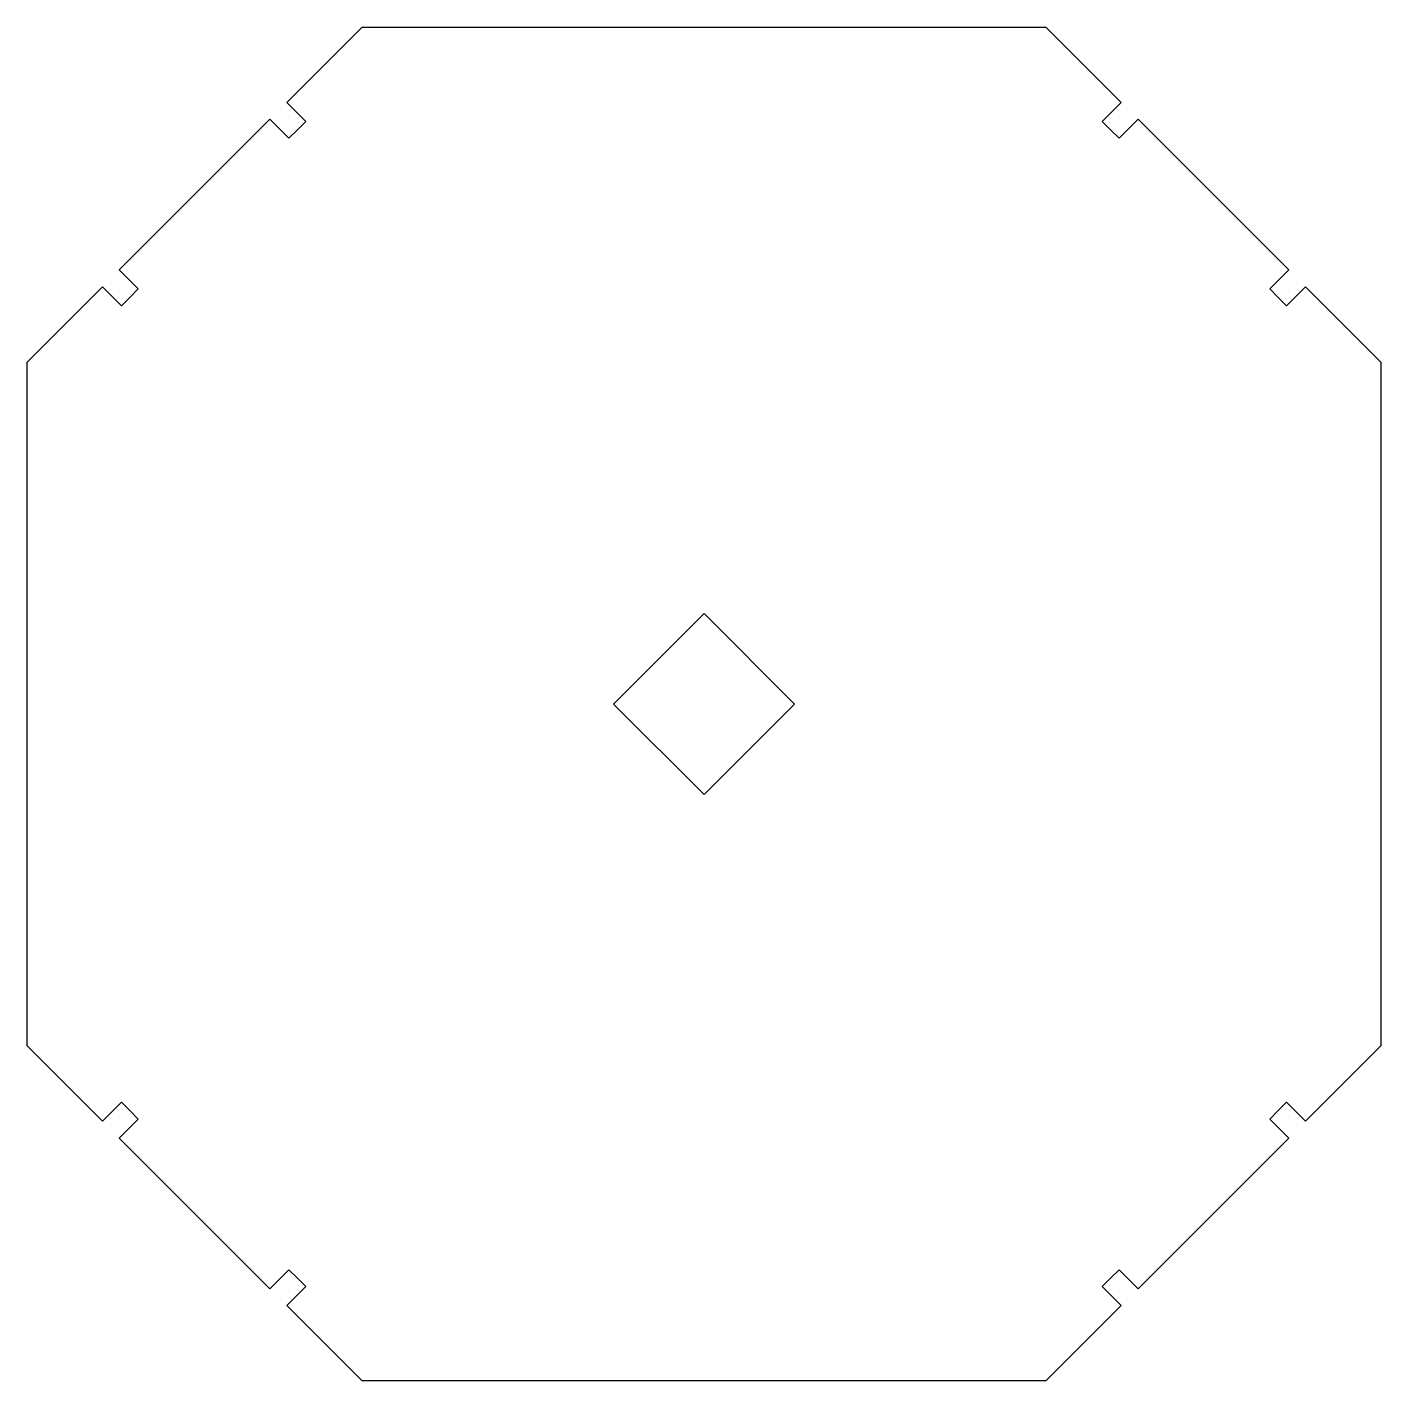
# Model space of a CAD drawing. Extents: x -236 to -35, y -236 to -35.
import ezdxf

# ---------------------------------------------------------------- set-up
doc = ezdxf.new("R2010")
doc.units = 0
doc.layers.get('0').update_dxf_attribs({"linetype": 'continuous'})

# ---------------------------------------------------------------- blocks, each defined once
blk = doc.blocks.new('BODY032')
at = {"color": 0}
for p, q in [((-197.79, -46.4), (-186.6, -35.21)), ((-186.6, -35.21), (-85, -35.21)), ((-85, -35.21), (-73.81, -46.4)), ((-197.79, -46.4), (-194.96, -49.23)), ((-73.81, -46.4), (-76.64, -49.23)), ((-222.69, -71.3), (-200.3, -48.91)), ((-197.47, -51.74), (-200.3, -48.91)), ((-194.96, -49.23), (-196.22, -50.48)), ((-76.64, -49.23), (-75.38, -50.48)), ((-74.13, -51.74), (-71.3, -48.91)), ((-71.3, -48.91), (-48.91, -71.3)), ((-196.22, -50.48), (-197.47, -51.74)), ((-75.38, -50.48), (-74.13, -51.74)), ((-219.86, -74.13), (-222.69, -71.3)), ((-51.74, -74.13), (-48.91, -71.3)), ((-236.39, -85), (-225.2, -73.81)), ((-225.2, -73.81), (-222.37, -76.64)), ((-221.12, -75.38), (-219.86, -74.13)), ((-50.48, -75.38), (-51.74, -74.13)), ((-46.4, -73.81), (-49.23, -76.64)), ((-46.4, -73.81), (-35.21, -85)), ((-222.37, -76.64), (-221.12, -75.38)), ((-49.23, -76.64), (-50.48, -75.38)), ((-236.39, -186.6), (-236.39, -85)), ((-35.21, -85), (-35.21, -186.6)), ((-135.8, -122.36), (-149.24, -135.8)), ((-122.36, -135.8), (-135.8, -122.36)), ((-149.24, -135.8), (-135.8, -149.24)), ((-135.8, -149.24), (-122.36, -135.8)), ((-236.39, -186.6), (-225.2, -197.79)), ((-35.21, -186.6), (-46.4, -197.79)), ((-225.2, -197.79), (-222.37, -194.96)), ((-222.37, -194.96), (-221.12, -196.22)), ((-49.23, -194.96), (-50.48, -196.22)), ((-46.4, -197.79), (-49.23, -194.96)), ((-221.12, -196.22), (-219.86, -197.47)), ((-50.48, -196.22), (-51.74, -197.47)), ((-219.86, -197.47), (-222.69, -200.3)), ((-51.74, -197.47), (-48.91, -200.3)), ((-222.69, -200.3), (-200.3, -222.69)), ((-71.3, -222.69), (-48.91, -200.3)), ((-197.47, -219.86), (-200.3, -222.69)), ((-196.22, -221.12), (-197.47, -219.86)), ((-194.96, -222.37), (-196.22, -221.12)), ((-76.64, -222.37), (-75.38, -221.12)), ((-75.38, -221.12), (-74.13, -219.86)), ((-74.13, -219.86), (-71.3, -222.69)), ((-197.79, -225.2), (-194.96, -222.37)), ((-73.81, -225.2), (-76.64, -222.37)), ((-197.79, -225.2), (-186.6, -236.39)), ((-85, -236.39), (-73.81, -225.2)), ((-85, -236.39), (-186.6, -236.39))]:
    blk.add_line(p, q, dxfattribs=at)

msp = doc.modelspace()

# ---------------------------------------------------------------- block references
at = {"color": 0}
msp.add_blockref('BODY032', (0, 0), dxfattribs=at)

doc.saveas('drawing.dxf')
